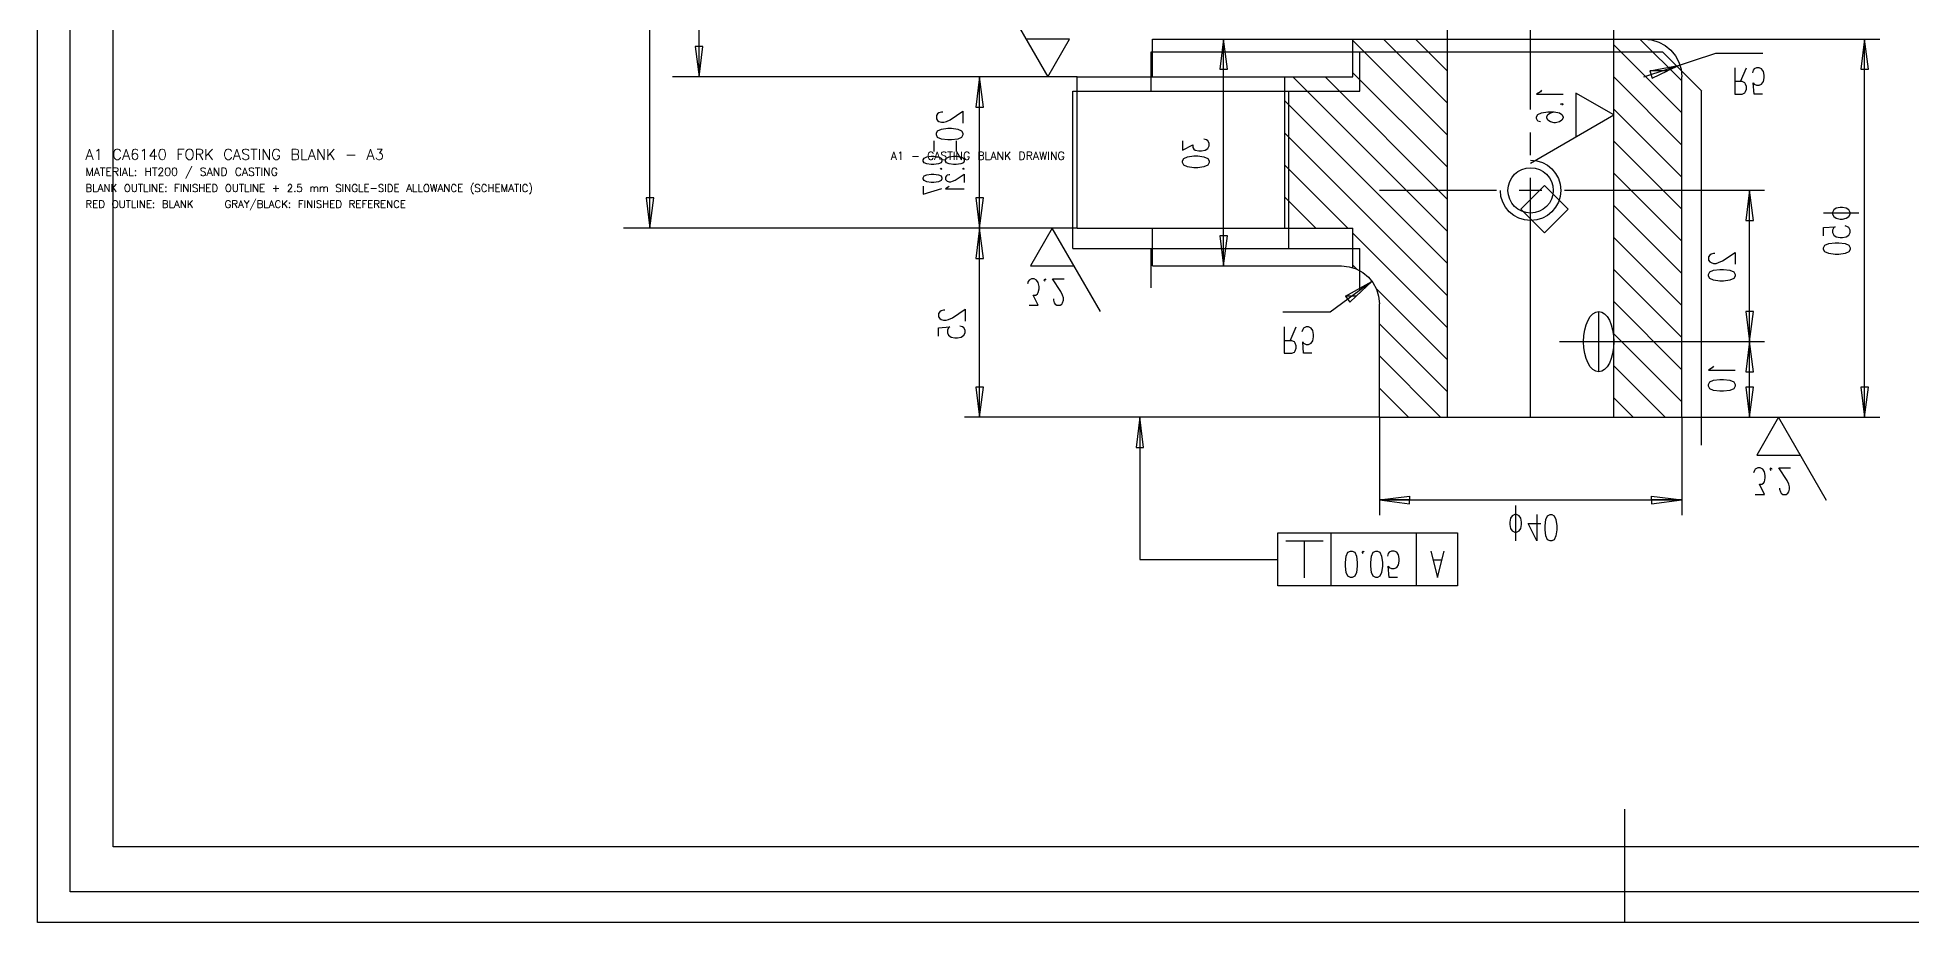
# Model space of a CAD drawing. Header units: millimetres. Extents: x 0 to 420, y 0 to 297.
# Drawn here: x 0 to 247.9, y 0.1 to 117.1 of the extents above; entities that cross this region are included whole.
import ezdxf

# ---------------------------------------------------------------- set-up
doc = ezdxf.new("R2010")
doc.units = ezdxf.units.MM
for name, color, linetype in [('BLANK_OUTLINE', 1, 'CONTINUOUS'), ('NOTES', 3, 'CONTINUOUS'), ('PDF_GEOMETRY', 7, 'CONTINUOUS')]:
    doc.layers.add(name, color=color, linetype=linetype)
doc.styles.get("Standard").update_dxf_attribs({"font": 'txt.shx'})

msp = doc.modelspace()

# ---------------------------------------------------------------- linework, layer by layer
at = {"layer": 'BLANK_OUTLINE'}
msp.add_lwpolyline([(4.322516, 292.180151), (420.330489, 292.180151), (420.330489, 4.102664), (4.322516, 4.102664)], close=True, dxfattribs=at)
for points in [[(147.343142, 115.181944), (214.957096, 115.181944)], [(147.343142, 109.975791), (147.343142, 115.181944)], [(174.914842, 109.975791), (174.914842, 115.181944)], [(214.962599, 115.170938), (220.163249, 109.970288)], [(136.952849, 89.184198), (136.952849, 109.975791)], [(136.952849, 109.975791), (174.914842, 109.975791)], [(165.559176, 89.184198), (165.559176, 109.975791)], [(220.152242, 63.175444), (220.152242, 109.975791)], [(202.475536, 94.373841), (199.355146, 91.253451), (196.234756, 94.373841), (199.355146, 97.494231), (202.475536, 94.373841)], [(136.952849, 89.184198), (174.914842, 89.184198)], [(147.343142, 83.978044), (147.343142, 89.184198)], [(174.914842, 83.735898), (174.914842, 89.184198)]]:
    msp.add_lwpolyline(points, dxfattribs=at)
at = {"layer": 'PDF_GEOMETRY'}
for p, q in [((197.51675, 107.523139), (197.51675, 137.516306)), ((81.026, 91.859806), (81.026, 130.404306)), ((186.520667, 116.857639), (186.520667, 130.425472)), ((208.523417, 116.857639), (208.523417, 130.425472)), ((87.524167, 111.851722), (87.524167, 120.836972)), ((147.5105, 116.857639), (212.523917, 116.857639)), ((147.5105, 111.851722), (147.5105, 116.857639)), ((147.5105, 116.857639), (158.90875, 116.857639)), ((156.9085, 86.853889), (156.9085, 116.857639)), ((174.02175, 111.851722), (174.02175, 116.857639)), ((174.02175, 116.645972), (186.520667, 104.147056)), ((178.054, 116.857639), (186.520667, 108.380389)), ((182.297917, 116.857639), (186.520667, 112.624306)), ((186.520667, 66.851389), (186.520667, 116.857639)), ((208.523417, 66.851389), (208.523417, 116.857639)), ((211.99475, 116.857639), (217.51925, 111.322556)), ((212.523917, 116.857639), (243.713, 116.857639)), ((241.71275, 66.851389), (241.71275, 116.857639)), ((208.523417, 116.085056), (217.51925, 107.078639)), ((137.519833, 111.851722), (84.021083, 111.851722)), ((137.519833, 111.851722), (122.6185, 111.851722)), ((124.61875, 91.859806), (124.61875, 111.851722)), ((137.519833, 91.859806), (137.519833, 111.851722)), ((137.519833, 111.851722), (174.02175, 111.851722)), ((165.025917, 91.859806), (165.025917, 111.851722)), ((166.08425, 111.851722), (186.520667, 91.415306)), ((170.328167, 111.851722), (186.520667, 95.659222)), ((174.02175, 112.402056), (186.520667, 99.903139)), ((208.523417, 111.841139), (217.51925, 102.845306)), ((217.51925, 66.851389), (217.51925, 111.851722)), ((225.308583, 111.237889), (226.081167, 113.068806)), ((165.025917, 108.666139), (186.520667, 87.171389)), ((208.523417, 107.597222), (217.51925, 98.601389)), ((165.025917, 104.432806), (186.520667, 82.927472)), ((197.51675, 101.522389), (197.51675, 104.517472)), ((118.58625, 103.406222), (118.58625, 101.988056)), ((121.539, 103.406222), (121.539, 101.988056)), ((208.523417, 103.353306), (217.51925, 94.357472)), ((165.025917, 100.188889), (173.355, 91.859806)), ((177.524833, 96.855139), (193.018833, 96.855139)), ((196.0245, 96.855139), (199.019583, 96.855139)), ((197.51675, 66.851389), (197.51675, 98.516722)), ((202.02525, 96.855139), (217.51925, 96.855139)), ((208.523417, 99.109389), (217.51925, 90.113556)), ((217.51925, 96.855139), (228.483583, 96.855139)), ((226.483333, 76.852639), (226.483333, 96.855139)), ((165.025917, 95.944972), (169.111083, 91.859806)), ((208.523417, 94.865472), (217.51925, 85.869639)), ((137.519833, 91.859806), (77.522917, 91.859806)), ((137.519833, 91.859806), (122.6185, 91.859806)), ((137.519833, 91.859806), (122.6185, 91.859806)), ((124.61875, 66.851389), (124.61875, 91.859806)), ((137.519833, 91.859806), (130.757083, 91.859806)), ((137.519833, 91.859806), (174.02175, 91.859806)), ((147.5105, 86.853889), (147.5105, 91.859806)), ((174.02175, 86.621056), (174.02175, 91.859806)), ((240.961333, 93.828306), (236.294083, 93.828306)), ((174.02175, 91.182472), (186.520667, 78.683556)), ((208.523417, 90.632139), (217.51925, 81.625722)), ((147.5105, 86.853889), (172.518917, 86.853889)), ((147.5105, 86.853889), (158.90875, 86.853889)), ((174.02175, 86.949139), (174.52975, 86.430556)), ((208.523417, 86.388222), (217.51925, 77.381806)), ((177.1015, 83.869389), (186.520667, 74.439639)), ((177.524833, 66.851389), (177.524833, 81.858556)), ((208.523417, 82.144306), (217.51925, 73.137889)), ((206.53375, 72.852139), (206.53375, 80.853139)), ((165.713833, 76.979639), (166.497, 78.810556)), ((177.524833, 79.202139), (186.520667, 70.206306)), ((208.523417, 77.900389), (217.51925, 68.904556)), ((177.524833, 74.958222), (185.621083, 66.851389)), ((201.32675, 76.852639), (217.51925, 76.852639)), ((201.32675, 76.852639), (228.483583, 76.852639)), ((201.32675, 76.852639), (228.483583, 76.852639)), ((226.483333, 66.851389), (226.483333, 76.852639)), ((208.523417, 73.656472), (215.3285, 66.851389)), ((177.524833, 70.714306), (181.377167, 66.851389)), ((208.523417, 69.412556), (211.084583, 66.851389)), ((177.524833, 66.851389), (122.6185, 66.851389)), ((145.82775, 66.851389), (145.82775, 48.065972)), ((177.524833, 66.851389), (217.51925, 66.851389)), ((177.524833, 66.851389), (177.524833, 53.918556)), ((217.51925, 66.851389), (217.51925, 53.918556)), ((217.51925, 66.851389), (243.713, 66.851389)), ((217.51925, 66.851389), (228.483583, 66.851389)), ((177.524833, 55.918806), (217.51925, 55.918806)), ((195.54825, 55.167389), (195.54825, 50.500139)), ((165.1635, 50.510722), (170.063583, 50.510722)), ((167.60825, 45.610639), (167.60825, 50.510722)), ((182.40375, 51.569056), (182.40375, 44.562889)), ((145.82775, 48.065972), (164.105167, 48.065972)), ((184.668583, 48.002472), (185.779833, 48.002472)), ((209.9945, 0.059972), (209.9945, 15.056556))]:
    msp.add_line(p, q, dxfattribs=at)
for points in [[(0, 297.038889), (419.989, 297.038889), (419.989, 0.059972), (0, 0.059972)], [(9.990667, 287.048222), (409.998333, 287.048222), (409.998333, 10.050639), (9.990667, 10.050639)], [(156.4005, 112.857139), (157.405917, 112.857139), (156.9085, 116.857639), (156.4005, 112.857139), (156.4005, 112.857139)], [(241.215333, 112.857139), (242.210167, 112.857139), (241.71275, 116.857639), (241.215333, 112.857139), (241.215333, 112.857139)], [(87.524167, 111.851722), (88.021583, 115.852222), (87.02675, 115.852222), (87.524167, 111.851722), (87.524167, 111.851722)], [(124.121333, 107.851222), (125.12675, 107.851222), (124.61875, 111.851722), (124.121333, 107.851222), (124.121333, 107.851222)], [(215.624833, 112.645472), (213.317667, 112.645472), (217.26525, 113.418056), (215.624833, 112.645472), (215.624833, 112.645472)], [(213.624583, 111.692972), (215.624833, 112.645472), (213.317667, 112.645472), (213.624583, 111.692972)], [(225.985917, 92.854639), (226.991333, 92.854639), (226.483333, 96.855139), (225.985917, 92.854639), (225.985917, 92.854639)], [(81.026, 91.859806), (81.523417, 95.849722), (80.528583, 95.849722), (81.026, 91.859806), (81.026, 91.859806)], [(124.61875, 91.859806), (125.12675, 95.849722), (124.121333, 95.849722), (124.61875, 91.859806), (124.61875, 91.859806)], [(124.121333, 87.859306), (125.12675, 87.859306), (124.61875, 91.859806), (124.121333, 87.859306), (124.121333, 87.859306)], [(156.9085, 86.853889), (157.405917, 90.854389), (156.4005, 90.854389), (156.9085, 86.853889), (156.9085, 86.853889)], [(174.46625, 82.853389), (173.026917, 82.853389), (176.540583, 84.821889), (174.46625, 82.853389), (174.46625, 82.853389)], [(173.619583, 82.049056), (174.46625, 82.853389), (173.026917, 82.853389), (173.619583, 82.049056)], [(226.483333, 76.852639), (226.991333, 80.853139), (225.985917, 80.853139), (226.483333, 76.852639), (226.483333, 76.852639)], [(225.985917, 72.852139), (226.991333, 72.852139), (226.483333, 76.852639), (225.985917, 72.852139), (225.985917, 72.852139)], [(124.61875, 66.851389), (125.12675, 70.851889), (124.121333, 70.851889), (124.61875, 66.851389), (124.61875, 66.851389)], [(226.483333, 66.851389), (226.991333, 70.851889), (225.985917, 70.851889), (226.483333, 66.851389), (226.483333, 66.851389)], [(241.71275, 66.851389), (242.210167, 70.851889), (241.215333, 70.851889), (241.71275, 66.851389), (241.71275, 66.851389)], [(145.330333, 62.850889), (146.325167, 62.850889), (145.82775, 66.851389), (145.330333, 62.850889), (145.330333, 62.850889)], [(181.525333, 55.918806), (177.524833, 55.918806), (181.525333, 56.416222), (181.525333, 55.918806), (181.525333, 55.918806)], [(181.525333, 55.410806), (181.525333, 55.918806), (177.524833, 55.918806), (181.525333, 55.410806)], [(217.51925, 55.918806), (213.51875, 55.918806), (213.51875, 56.416222), (217.51925, 55.918806), (217.51925, 55.918806)], [(213.51875, 55.410806), (217.51925, 55.918806), (213.51875, 55.918806), (213.51875, 55.410806)], [(164.105167, 51.569056), (171.111333, 51.569056), (171.111333, 44.562889), (164.105167, 44.562889)]]:
    msp.add_lwpolyline(points, close=True, dxfattribs=at)
for points in [[(127.296333, 122.858389), (133.646333, 111.851722), (136.535583, 116.857639), (130.757083, 116.857639)], [(212.529208, 116.847056), (213.53701, 116.745461), (214.47568, 116.454082), (215.325108, 115.993029), (216.065186, 115.382409), (216.675807, 114.64233), (217.13686, 113.792902), (217.428239, 112.854233), (217.529833, 111.846431)], [(212.523917, 111.851722), (222.017167, 114.994972), (228.25075, 114.994972)], [(224.525417, 113.068806), (224.525417, 109.576306), (225.530833, 109.576306), (225.858917, 109.735056), (225.975333, 109.904389), (226.081167, 110.243056), (226.081167, 110.571139), (225.975333, 110.909806), (225.858917, 111.068556), (225.530833, 111.237889), (224.525417, 111.237889)], [(228.197833, 109.576306), (227.086583, 109.576306), (226.970167, 111.068556), (227.086583, 110.909806), (227.414667, 110.740472), (227.753333, 110.740472), (228.081417, 110.909806), (228.31425, 111.237889), (228.420083, 111.735306), (228.420083, 112.073972), (228.31425, 112.571389), (228.081417, 112.910056), (227.753333, 113.068806), (227.414667, 113.068806), (227.086583, 112.910056), (226.970167, 112.740722), (226.864333, 112.402056)], [(197.51675, 100.464056), (208.523417, 106.814056), (203.5175, 109.692722), (203.5175, 103.924806)], [(198.987833, 110.116056), (198.8185, 109.893806), (198.321083, 109.565722), (201.824167, 109.565722)], [(119.750417, 107.184472), (119.581083, 107.184472), (119.253, 107.078639), (119.083667, 106.962222), (118.914333, 106.739972), (118.914333, 106.295472), (119.083667, 106.073222), (119.253, 105.967389), (119.581083, 105.850972), (119.91975, 105.850972), (120.247833, 105.967389), (120.755833, 106.189639), (122.417417, 107.300889), (122.417417, 105.745139)], [(198.8185, 105.893306), (198.490417, 106.009722), (198.321083, 106.337806), (198.321083, 106.560056), (198.490417, 106.898722), (198.987833, 107.120972), (199.823917, 107.226806), (200.66, 107.226806), (201.32675, 107.120972), (201.654833, 106.898722), (201.824167, 106.560056), (201.824167, 106.454222), (201.654833, 106.115556), (201.32675, 105.893306), (200.81875, 105.787472), (200.66, 105.787472), (200.152, 105.893306), (199.823917, 106.115556), (199.654583, 106.454222), (199.654583, 106.560056), (199.823917, 106.898722), (200.152, 107.120972), (200.66, 107.226806)], [(201.4855, 108.232222), (201.654833, 108.338056), (201.824167, 108.232222), (201.654833, 108.115806)], [(118.914333, 104.411639), (119.083667, 104.739722), (119.581083, 104.961972), (120.417167, 105.078389), (120.914583, 105.078389), (121.750667, 104.961972), (122.248083, 104.739722), (122.417417, 104.411639), (122.417417, 104.189389), (122.248083, 103.850722), (121.750667, 103.628472), (120.914583, 103.522639), (120.417167, 103.522639), (119.581083, 103.628472), (119.083667, 103.850722), (118.914333, 104.189389), (118.914333, 104.411639)], [(151.489833, 103.406222), (151.489833, 102.178556), (152.823333, 102.855889), (152.823333, 102.517222), (152.982083, 102.294972), (153.151417, 102.178556), (153.648833, 102.072722), (153.9875, 102.072722), (154.484917, 102.178556), (154.813, 102.400806), (154.982333, 102.739472), (154.982333, 103.078139), (154.813, 103.406222), (154.65425, 103.522639), (154.315583, 103.628472)], [(117.168083, 100.887389), (117.2845, 101.120222), (117.644333, 101.278972), (118.226417, 101.363639), (118.58625, 101.363639), (119.178917, 101.278972), (119.528167, 101.120222), (119.644583, 100.887389), (119.644583, 100.728639), (119.528167, 100.495806), (119.178917, 100.337056), (118.58625, 100.262972), (118.226417, 100.262972), (117.644333, 100.337056), (117.2845, 100.495806), (117.168083, 100.728639), (117.168083, 100.887389)], [(119.41175, 99.712639), (119.528167, 99.786722), (119.644583, 99.712639), (119.528167, 99.627972)], [(120.120833, 100.887389), (120.247833, 101.120222), (120.597083, 101.278972), (121.18975, 101.363639), (121.539, 101.363639), (122.131667, 101.278972), (122.480917, 101.120222), (122.597333, 100.887389), (122.597333, 100.728639), (122.480917, 100.495806), (122.131667, 100.337056), (121.539, 100.262972), (121.18975, 100.262972), (120.597083, 100.337056), (120.247833, 100.495806), (120.120833, 100.728639), (120.120833, 100.887389)], [(122.3645, 99.712639), (122.480917, 99.786722), (122.597333, 99.712639), (122.480917, 99.627972)], [(151.489833, 100.739222), (151.648583, 101.067306), (152.156583, 101.289556), (152.982083, 101.405972), (153.490083, 101.405972), (154.315583, 101.289556), (154.813, 101.067306), (154.982333, 100.739222), (154.982333, 100.516972), (154.813, 100.178306), (154.315583, 99.956056), (153.490083, 99.850222), (152.982083, 99.850222), (152.156583, 99.956056), (151.648583, 100.178306), (151.489833, 100.516972), (151.489833, 100.739222)], [(197.522042, 100.845056), (198.327218, 100.763887), (199.077161, 100.531093), (199.755804, 100.162739), (200.347084, 99.674889), (200.834933, 99.08361), (201.203288, 98.404966), (201.436082, 97.655023), (201.51725, 96.849847), (201.436082, 96.044671), (201.203288, 95.294728), (200.834933, 94.616085), (200.347084, 94.024805), (199.755804, 93.536956), (199.077161, 93.168601), (198.327218, 92.935807), (197.522042, 92.854639), (196.716865, 92.935807), (195.966923, 93.168601), (195.288279, 93.536956), (194.697, 94.024805), (194.20915, 94.616085), (193.840795, 95.294728), (193.608001, 96.044671), (193.526833, 96.849847)], [(200.522417, 96.849847), (200.46146, 96.245168), (200.286632, 95.681968), (200.009998, 95.172311), (199.643625, 94.728264), (199.199578, 94.36189), (198.689921, 94.085257), (198.12672, 93.910429), (197.522042, 93.849472), (196.917363, 93.910429), (196.354162, 94.085257), (195.844506, 94.36189), (195.400458, 94.728264), (195.034085, 95.172311), (194.757452, 95.681968), (194.582624, 96.245168), (194.521667, 96.849847), (194.582624, 97.454526), (194.757452, 98.017727), (195.034085, 98.527383), (195.400458, 98.971431), (195.844506, 99.337804), (196.354162, 99.614437), (196.917363, 99.789265), (197.522042, 99.850222), (198.12672, 99.789265), (198.689921, 99.614437), (199.199578, 99.337804), (199.643625, 98.971431), (200.009998, 98.527383), (200.286632, 98.017727), (200.46146, 97.454526), (200.522417, 96.849847)], [(117.168083, 98.527306), (117.2845, 98.760139), (117.644333, 98.918889), (118.226417, 99.003556), (118.58625, 99.003556), (119.178917, 98.918889), (119.528167, 98.760139), (119.644583, 98.527306), (119.644583, 98.368556), (119.528167, 98.135722), (119.178917, 97.976972), (118.58625, 97.902889), (118.226417, 97.902889), (117.644333, 97.976972), (117.2845, 98.135722), (117.168083, 98.368556), (117.168083, 98.527306)], [(117.168083, 97.426639), (117.168083, 96.325972), (119.644583, 97.109139)], [(120.7135, 98.918889), (120.597083, 98.918889), (120.36425, 98.844806), (120.247833, 98.760139), (120.120833, 98.611972), (120.120833, 98.294472), (120.247833, 98.135722), (120.36425, 98.061639), (120.597083, 97.976972), (120.829917, 97.976972), (121.06275, 98.061639), (121.422583, 98.209806), (122.597333, 99.003556), (122.597333, 97.902889)], [(120.597083, 97.426639), (120.480667, 97.267889), (120.120833, 97.035056), (122.597333, 97.035056)], [(239.797167, 93.934139), (239.627833, 94.272806), (239.289167, 94.495056), (238.79175, 94.600889), (238.463667, 94.600889), (237.955667, 94.495056), (237.627583, 94.272806), (237.45825, 93.934139), (237.45825, 93.711889), (237.627583, 93.383806), (237.955667, 93.161556), (238.463667, 93.045139), (238.79175, 93.045139), (239.289167, 93.161556), (239.627833, 93.383806), (239.797167, 93.711889), (239.797167, 93.934139)], [(140.610167, 80.853139), (134.249583, 91.859806), (131.370917, 86.853889), (137.138833, 86.853889)], [(236.294083, 90.822639), (236.294083, 91.933889), (237.796917, 92.050306), (237.627583, 91.933889), (237.45825, 91.605806), (237.45825, 91.267139), (237.627583, 90.939056), (237.955667, 90.716806), (238.463667, 90.600389), (238.79175, 90.600389), (239.289167, 90.716806), (239.627833, 90.939056), (239.797167, 91.267139), (239.797167, 91.605806), (239.627833, 91.933889), (239.4585, 92.050306), (239.130417, 92.156139)], [(236.294083, 89.266889), (236.463417, 89.605556), (236.960833, 89.827806), (237.796917, 89.933639), (238.294333, 89.933639), (239.130417, 89.827806), (239.627833, 89.605556), (239.797167, 89.266889), (239.797167, 89.044639), (239.627833, 88.716556), (239.130417, 88.494306), (238.294333, 88.377889), (237.796917, 88.377889), (236.960833, 88.494306), (236.463417, 88.716556), (236.294083, 89.044639), (236.294083, 89.266889)], [(172.524208, 86.853889), (173.53201, 86.752294), (174.47068, 86.460916), (175.320108, 85.999862), (176.060186, 85.389242), (176.670807, 84.649163), (177.13186, 83.799735), (177.423239, 82.861066), (177.524833, 81.853264)], [(221.90075, 88.515472), (221.731417, 88.515472), (221.403333, 88.409639), (221.234, 88.293222), (221.064667, 88.070972), (221.064667, 87.626472), (221.234, 87.404222), (221.403333, 87.298389), (221.731417, 87.181972), (222.070083, 87.181972), (222.398167, 87.298389), (222.895583, 87.520639), (224.56775, 88.631889), (224.56775, 87.076139)], [(131.169833, 81.657472), (132.386917, 81.657472), (131.720167, 82.990972), (132.058833, 82.990972), (132.281083, 83.160306), (132.386917, 83.329639), (132.503333, 83.827056), (132.503333, 84.155139), (132.386917, 84.652556), (132.164667, 84.991222), (131.836583, 85.160556), (131.497917, 85.160556), (131.169833, 84.991222), (131.053417, 84.821889), (130.947583, 84.493806)], [(133.275917, 84.821889), (133.170083, 84.991222), (133.275917, 85.160556), (133.392333, 84.991222)], [(134.387167, 82.493556), (134.387167, 82.324222), (134.503583, 81.996139), (134.609417, 81.826806), (134.831667, 81.657472), (135.276167, 81.657472), (135.498417, 81.826806), (135.614833, 81.996139), (135.720667, 82.324222), (135.720667, 82.662889), (135.614833, 82.990972), (135.392583, 83.488389), (134.281333, 85.160556), (135.837083, 85.160556)], [(176.540583, 84.821889), (170.994917, 80.726139), (164.761333, 80.726139)], [(221.064667, 85.742639), (221.234, 86.070722), (221.731417, 86.292972), (222.5675, 86.409389), (223.064917, 86.409389), (223.901, 86.292972), (224.398417, 86.070722), (224.56775, 85.742639), (224.56775, 85.520389), (224.398417, 85.181722), (223.901, 84.959472), (223.064917, 84.853639), (222.5675, 84.853639), (221.731417, 84.959472), (221.234, 85.181722), (221.064667, 85.520389), (221.064667, 85.742639)], [(120.036167, 81.022472), (119.866833, 81.022472), (119.53875, 80.906056), (119.369417, 80.800222), (119.200083, 80.577972), (119.200083, 80.133472), (119.369417, 79.911222), (119.53875, 79.794806), (119.866833, 79.688972), (120.2055, 79.688972), (120.533583, 79.794806), (121.031, 80.017056), (122.703167, 81.128306), (122.703167, 79.572556)], [(206.539042, 72.852139), (206.136988, 72.933307), (205.762514, 73.166102), (205.423641, 73.534458), (205.128393, 74.022308), (204.884791, 74.613588), (204.700857, 75.292232), (204.584614, 76.042173), (204.544083, 76.847347), (204.584614, 77.652521), (204.700857, 78.402463), (204.884791, 79.081106), (205.128393, 79.672386), (205.423641, 80.160237), (205.762514, 80.528592), (206.136988, 80.761387), (206.539042, 80.842556), (206.941095, 80.761387), (207.31557, 80.528592), (207.654442, 80.160237), (207.94969, 79.672386), (208.193292, 79.081106), (208.377226, 78.402463), (208.49347, 77.652521), (208.534, 76.847347), (208.49347, 76.042173), (208.377226, 75.292232), (208.193292, 74.613588), (207.94969, 74.022308), (207.654442, 73.534458), (207.31557, 73.166102), (206.941095, 72.933307), (206.539042, 72.852139)], [(119.200083, 77.572306), (119.200083, 78.683556), (120.702917, 78.799972), (120.533583, 78.683556), (120.374833, 78.355472), (120.374833, 78.016806), (120.533583, 77.688722), (120.87225, 77.455889), (121.369667, 77.350056), (121.69775, 77.350056), (122.20575, 77.455889), (122.533833, 77.688722), (122.703167, 78.016806), (122.703167, 78.355472), (122.533833, 78.683556), (122.3645, 78.799972), (122.036417, 78.905806)], [(164.94125, 78.810556), (164.94125, 75.307472), (165.936083, 75.307472), (166.27475, 75.476806), (166.380583, 75.646139), (166.497, 75.974222), (166.497, 76.312889), (166.380583, 76.640972), (166.27475, 76.810306), (165.936083, 76.979639), (164.94125, 76.979639)], [(168.603083, 75.307472), (167.491833, 75.307472), (167.386, 76.810306), (167.491833, 76.640972), (167.8305, 76.471639), (168.158583, 76.471639), (168.49725, 76.640972), (168.7195, 76.979639), (168.825333, 77.477056), (168.825333, 77.805139), (168.7195, 78.313139), (168.49725, 78.641222), (168.158583, 78.810556), (167.8305, 78.810556), (167.491833, 78.641222), (167.386, 78.471889), (167.269583, 78.143806)], [(221.731417, 73.624722), (221.562083, 73.402472), (221.064667, 73.074389), (224.56775, 73.074389)], [(221.064667, 71.179972), (221.234, 71.518639), (221.731417, 71.740889), (222.5675, 71.846722), (223.064917, 71.846722), (223.901, 71.740889), (224.398417, 71.518639), (224.56775, 71.179972), (224.56775, 70.957722), (224.398417, 70.629639), (223.901, 70.407389), (223.064917, 70.290972), (222.5675, 70.290972), (221.731417, 70.407389), (221.234, 70.629639), (221.064667, 70.957722), (221.064667, 71.179972)], [(236.675083, 55.855306), (230.325083, 66.851389), (227.435833, 61.856056), (233.214333, 61.856056)], [(227.23475, 56.659639), (228.462417, 56.659639), (227.795667, 57.993139), (228.12375, 57.993139), (228.346, 58.162472), (228.462417, 58.321222), (228.56825, 58.829222), (228.56825, 59.157306), (228.462417, 59.654722), (228.240167, 59.993389), (227.9015, 60.162722), (227.573417, 60.162722), (227.23475, 59.993389), (227.128917, 59.824056), (227.0125, 59.495972)], [(229.351417, 59.824056), (229.235, 59.993389), (229.351417, 60.162722), (229.45725, 59.993389)], [(230.462667, 57.495722), (230.462667, 57.326389), (230.579083, 56.987722), (230.684917, 56.828972), (230.907167, 56.659639), (231.351667, 56.659639), (231.573917, 56.828972), (231.690333, 56.987722), (231.796167, 57.326389), (231.796167, 57.654472), (231.690333, 57.993139), (231.468083, 58.490556), (230.34625, 60.162722), (231.912583, 60.162722)], [(195.442417, 53.992639), (195.10375, 53.833889), (194.8815, 53.495222), (194.775667, 52.997806), (194.775667, 52.659139), (194.8815, 52.161722), (195.10375, 51.833639), (195.442417, 51.664306), (195.664667, 51.664306), (195.99275, 51.833639), (196.215, 52.161722), (196.331417, 52.659139), (196.331417, 52.997806), (196.215, 53.495222), (195.99275, 53.833889), (195.664667, 53.992639), (195.442417, 53.992639)], [(198.331667, 53.992639), (198.331667, 50.500139), (197.220417, 52.828472), (198.882, 52.828472)], [(200.109667, 50.500139), (199.771, 50.658889), (199.54875, 51.166889), (199.442917, 51.992389), (199.442917, 52.500389), (199.54875, 53.325889), (199.771, 53.833889), (200.109667, 53.992639), (200.331917, 53.992639), (200.66, 53.833889), (200.88225, 53.325889), (200.998667, 52.500389), (200.998667, 51.992389), (200.88225, 51.166889), (200.66, 50.658889), (200.331917, 50.500139), (200.109667, 50.500139)], [(171.111333, 51.569056), (187.854167, 51.569056), (187.854167, 44.562889), (171.111333, 44.562889)], [(173.70425, 45.663556), (173.365583, 45.832889), (173.143333, 46.330306), (173.0375, 47.166389), (173.0375, 47.663806), (173.143333, 48.499889), (173.365583, 48.997306), (173.70425, 49.166639), (173.9265, 49.166639), (174.254583, 48.997306), (174.476833, 48.499889), (174.59325, 47.663806), (174.59325, 47.166389), (174.476833, 46.330306), (174.254583, 45.832889), (173.9265, 45.663556), (173.70425, 45.663556)], [(175.365833, 48.838556), (175.26, 48.997306), (175.365833, 49.166639), (175.48225, 48.997306)], [(177.038, 45.663556), (176.699333, 45.832889), (176.477083, 46.330306), (176.37125, 47.166389), (176.37125, 47.663806), (176.477083, 48.499889), (176.699333, 48.997306), (177.038, 49.166639), (177.26025, 49.166639), (177.588333, 48.997306), (177.810583, 48.499889), (177.927, 47.663806), (177.927, 47.166389), (177.810583, 46.330306), (177.588333, 45.832889), (177.26025, 45.663556), (177.038, 45.663556)], [(179.92725, 45.663556), (178.816, 45.663556), (178.699583, 47.166389), (178.816, 46.997056), (179.144083, 46.838306), (179.48275, 46.838306), (179.810833, 46.997056), (180.033083, 47.335722), (180.1495, 47.833139), (180.1495, 48.171806), (180.033083, 48.669222), (179.810833, 48.997306), (179.48275, 49.166639), (179.144083, 49.166639), (178.816, 48.997306), (178.699583, 48.838556), (178.59375, 48.499889)], [(184.329917, 49.166639), (185.218917, 45.663556), (186.107917, 49.166639)]]:
    msp.add_lwpolyline(points, dxfattribs=at)

# ---------------------------------------------------------------- texts
at = {"layer": 'NOTES'}
for s, height, p in [('A1 CA6140 FORK CASTING BLANK - A3', 1.411111, (6.35, 100.894444)), ('A1 - CASTING BLANK DRAWING', 1.058333, (112.888889, 100.894444)), ('MATERIAL: HT200 / SAND CASTING', 1.058333, (6.35, 98.777778)), ('BLANK OUTLINE: FINISHED OUTLINE + 2.5 mm SINGLE-SIDE ALLOWANCE (SCHEMATIC)', 0.987778, (6.35, 96.661111)), ('RED OUTLINE: BLANK   GRAY/BLACK: FINISHED REFERENCE', 0.987778, (6.35, 94.544444))]:
    msp.add_text(s, height=height, dxfattribs=at).set_placement(p)

doc.saveas('drawing.dxf')
